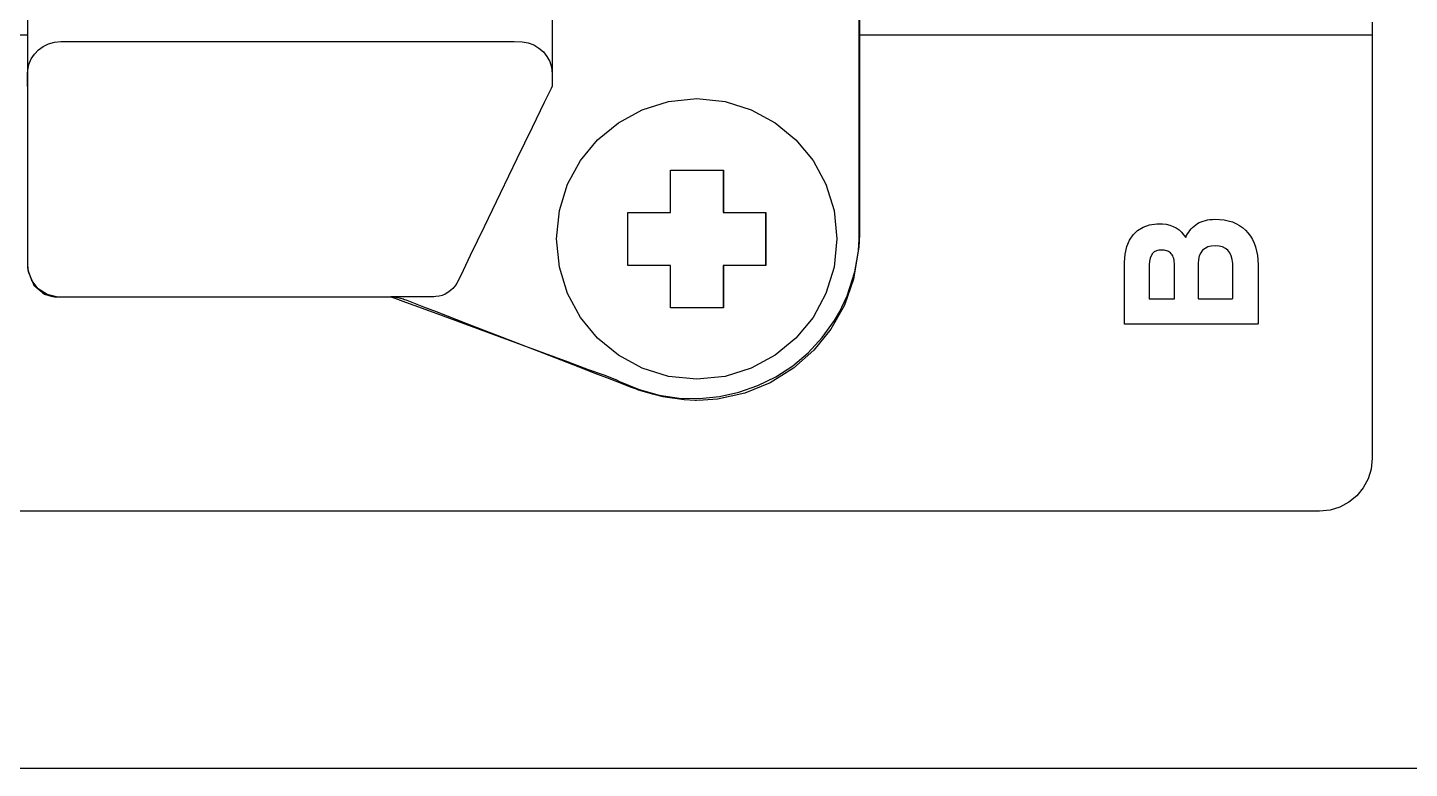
# Model space of a CAD drawing. Extents: x 1 to 47.7, y 0.2 to 35.
# Drawn here: x 34.958 to 36.263, y 2.26 to 2.96 of the extents above; entities that cross this region are included whole.
import ezdxf

# ---------------------------------------------------------------- set-up
doc = ezdxf.new("R2010")
doc.units = 0
doc.header["$MEASUREMENT"] = 0
for name, color, linetype in [('5_1___24__TARGET_LEDS___12', 7, 'CONTINUOUS'), ('6_1__EMPTY_IO_BOARD_POSITI', 7, 'CONTINUOUS'), ('6_2___8__INDEPENDENT_INPUT', 7, 'CONTINUOUS'), ('6_3___8__OPTOISO_INDEPENDE', 7, 'CONTINUOUS'), ('6_4___24__OPTOISO_INDEPEND', 7, 'CONTINUOUS'), ('6_5___8__INDEPENDENT_INPUT', 7, 'CONTINUOUS'), ('6_6___8__INDEPENDENT_INPUT', 7, 'CONTINUOUS'), ('6_7___8__OPTOISO_INDEPENDE', 7, 'CONTINUOUS'), ('6_8___8__OPTOISO_INDEPENDE', 7, 'CONTINUOUS'), ('8_0_____DWG', 7, 'CONTINUOUS')]:
    doc.layers.add(name, color=color, linetype=linetype)

msp = doc.modelspace()

# ---------------------------------------------------------------- linework, layer by layer
at = {"layer": '5_1___24__TARGET_LEDS___12'}
for points in [[(35.4776, 3.0238), (35.4716, 3.0224), (35.4663, 3.0198), (35.4618, 3.016), (35.4582, 3.0113), (35.4556, 3.0058), (35.4539, 2.9997), (35.4534, 2.9931), (35.4534, 2.9888), (35.4534, 2.9779), (35.4534, 2.963), (35.4534, 2.9467), (35.4534, 2.9318), (35.4534, 2.9209), (35.4534, 2.9166)], [(34.9579, 2.9626), (34.9579, 2.9309), (34.9579, 2.9013), (34.9579, 2.874), (34.9579, 2.849), (34.9579, 2.8263), (34.9579, 2.806), (34.9579, 2.7882), (34.9579, 2.7728), (34.9579, 2.7601), (34.9579, 2.7499), (34.9579, 2.7424), (34.9579, 2.7377), (34.9579, 2.7352), (34.958, 2.7333), (34.9585, 2.7296), (34.9639, 2.7165), (34.9739, 2.708), (34.9801, 2.706), (34.9834, 2.7056), (34.9876, 2.7056), (34.9932, 2.7056), (35.0011, 2.7056), (35.0229, 2.7056), (35.0513, 2.7056), (35.0844, 2.7056), (35.1575, 2.7056), (35.1938, 2.7056), (35.2276, 2.7056), (35.2571, 2.7056), (35.2804, 2.7056), (35.2891, 2.7056), (35.2957, 2.7056), (35.2998, 2.7056), (35.3012, 2.7056), (35.3021, 2.7053), (35.3049, 2.7043), (35.3151, 2.7005), (35.3307, 2.6947), (35.3505, 2.6875), (35.3975, 2.6702), (35.4464, 2.6522), (35.4686, 2.644), (35.4876, 2.637), (35.5022, 2.6317), (35.5113, 2.6283), (35.5133, 2.6276), (35.5136, 2.6275), (35.5173, 2.6256), (35.5357, 2.6179), (35.5545, 2.6127), (35.5736, 2.6099), (35.5927, 2.6095), (35.6115, 2.6113), (35.63, 2.6154), (35.6478, 2.6217), (35.6648, 2.63), (35.6808, 2.6404), (35.6954, 2.6527), (35.7087, 2.667), (35.7202, 2.6831), (35.7253, 2.6918), (35.7266, 2.6944), (35.7273, 2.6957), (35.7322, 2.7066), (35.7395, 2.7291), (35.7435, 2.7525), (35.7441, 2.7644), (35.7441, 2.7683), (35.7441, 2.7765), (35.7441, 2.791), (35.7441, 2.8104), (35.7441, 2.8335), (35.7441, 2.8588), (35.7441, 2.9114), (35.7441, 2.936), (35.7441, 2.9577), (35.7441, 2.9753)], [(34.9579, 2.9042), (34.9579, 2.9047), (34.9579, 2.906), (34.9579, 2.9078), (34.9579, 2.9099), (34.9579, 2.9121), (34.9579, 2.914), (34.9579, 2.9156), (34.9579, 2.9165), (34.9581, 2.9195), (34.9592, 2.925), (34.9613, 2.9302), (34.9643, 2.9348), (34.9681, 2.9388), (34.9726, 2.9421), (34.9777, 2.9445), (34.9833, 2.9461), (34.9893, 2.9466), (35.0058, 2.9466), (35.0499, 2.9466), (35.1129, 2.9466), (35.1866, 2.9466), (35.2623, 2.9466), (35.3317, 2.9466), (35.3864, 2.9466), (35.4177, 2.9466), (35.4251, 2.9465), (35.4308, 2.9454), (35.4362, 2.9434), (35.441, 2.9405), (35.4452, 2.9369), (35.4486, 2.9325), (35.4512, 2.9277), (35.4528, 2.9223), (35.4534, 2.9166), (35.4534, 2.9161), (35.4534, 2.9149), (35.4534, 2.9131), (35.4534, 2.911), (35.4534, 2.9088), (35.4534, 2.9068), (35.4534, 2.9053), (35.4534, 2.9044), (35.4525, 2.9024), (35.446, 2.8889), (35.4346, 2.8655), (35.4202, 2.8357), (35.4045, 2.8032), (35.3893, 2.7716), (35.3762, 2.7445), (35.3671, 2.7256), (35.3636, 2.7185), (35.3618, 2.7158), (35.3598, 2.7135), (35.3575, 2.7114), (35.3551, 2.7095), (35.3525, 2.708), (35.3497, 2.7069), (35.3468, 2.7061), (35.3437, 2.7057), (35.3418, 2.7056), (35.3388, 2.7056), (35.3336, 2.7056), (35.327, 2.7056), (35.3199, 2.7056), (35.3129, 2.7056), (35.3069, 2.7056), (35.3027, 2.7056), (35.3012, 2.7056)], [(35.5652, 2.7352), (35.5249, 2.7352), (35.5249, 2.7852), (35.5652, 2.7852), (35.5652, 2.8253), (35.6151, 2.8253), (35.6151, 2.7852), (35.6551, 2.7852), (35.6551, 2.7352), (35.6151, 2.7352), (35.6151, 2.6951), (35.5652, 2.6951), (35.5652, 2.7352)]]:
    msp.add_lwpolyline(points, dxfattribs=at)
msp.add_lwpolyline([(35.5902, 2.8927), (35.6169, 2.89), (35.6417, 2.8822), (35.6642, 2.87), (35.6838, 2.8539), (35.7, 2.8343), (35.7122, 2.8118), (35.72, 2.7869), (35.7226, 2.7602), (35.72, 2.7335), (35.7122, 2.7086), (35.7, 2.6861), (35.6838, 2.6665), (35.6642, 2.6504), (35.6417, 2.6381), (35.6169, 2.6304), (35.5902, 2.6277), (35.5635, 2.6304), (35.5386, 2.6381), (35.5161, 2.6504), (35.4965, 2.6665), (35.4803, 2.6861), (35.4681, 2.7086), (35.4604, 2.7335), (35.4577, 2.7602), (35.4604, 2.7869), (35.4681, 2.8118), (35.4803, 2.8343), (35.4965, 2.8539), (35.5161, 2.87), (35.5386, 2.8822), (35.5635, 2.89)], close=True, dxfattribs=at)
at = {"layer": '6_1__EMPTY_IO_BOARD_POSITI'}
for points in [[(35.7432, 2.9675), (35.7432, 2.9558), (35.7432, 2.9418), (35.7432, 2.909), (35.7432, 2.8727), (35.7432, 2.8364), (35.7432, 2.8036), (35.7432, 2.7896), (35.7432, 2.7778), (35.7432, 2.7687), (35.7432, 2.7627), (35.7432, 2.7602), (35.7432, 2.7587), (35.7431, 2.7553), (35.7427, 2.7485), (35.7383, 2.7221), (35.7296, 2.6975), (35.7169, 2.675), (35.7008, 2.655), (35.6815, 2.638), (35.6596, 2.6244), (35.6355, 2.6146), (35.6096, 2.6089), (35.5961, 2.6078), (35.59, 2.6077), (35.5887, 2.6077), (35.5783, 2.6082), (35.558, 2.6111), (35.5483, 2.6136), (35.5441, 2.6148), (35.5438, 2.6149), (35.5387, 2.6164), (35.535, 2.6175), (35.5331, 2.6182), (35.5276, 2.6203), (35.5191, 2.6236), (35.5078, 2.628), (35.4943, 2.6332), (35.4791, 2.6391), (35.4449, 2.6523), (35.3739, 2.6798), (35.3442, 2.6913), (35.3323, 2.6959), (35.3229, 2.6995), (35.3165, 2.702), (35.3135, 2.7031), (35.3133, 2.7032), (35.3126, 2.7034), (35.3104, 2.7041), (35.3044, 2.7051), (35.3026, 2.7052), (35.3026, 2.7052), (35.3006, 2.7052), (35.2935, 2.7052), (35.2819, 2.7052), (35.2665, 2.7052), (35.2478, 2.7052), (35.2265, 2.7052), (35.2031, 2.7052), (35.1017, 2.7052), (35.0549, 2.7052), (35.0346, 2.7052), (35.0172, 2.7052), (35.0033, 2.7052), (34.9936, 2.7052), (34.9887, 2.7052), (34.9866, 2.7052), (34.9765, 2.7076), (34.968, 2.713), (34.9618, 2.7209), (34.9585, 2.7306), (34.9582, 2.7333), (34.9582, 2.7346), (34.9582, 2.7353), (34.9582, 2.7388), (34.9582, 2.7478), (34.9582, 2.7621), (34.9582, 2.7815), (34.9582, 2.8059), (34.9582, 2.8351), (34.9582, 2.8689), (34.9582, 2.9073), (34.9582, 2.95), (34.9582, 2.9969)], [(35.5654, 2.7352), (35.5251, 2.7352), (35.5251, 2.7852), (35.5654, 2.7852), (35.5654, 2.8253), (35.6153, 2.8253), (35.6153, 2.7852), (35.6553, 2.7852), (35.6553, 2.7352), (35.6153, 2.7352), (35.6153, 2.6951), (35.5654, 2.6951), (35.5654, 2.7352)]]:
    msp.add_lwpolyline(points, dxfattribs=at)
msp.add_lwpolyline([(35.5902, 2.8927), (35.6169, 2.89), (35.6417, 2.8822), (35.6642, 2.87), (35.6838, 2.8539), (35.7, 2.8343), (35.7122, 2.8118), (35.72, 2.7869), (35.7226, 2.7602), (35.72, 2.7335), (35.7122, 2.7086), (35.7, 2.6861), (35.6838, 2.6665), (35.6642, 2.6504), (35.6417, 2.6381), (35.6169, 2.6304), (35.5902, 2.6277), (35.5635, 2.6304), (35.5386, 2.6381), (35.5161, 2.6504), (35.4965, 2.6665), (35.4803, 2.6861), (35.4681, 2.7086), (35.4604, 2.7335), (35.4577, 2.7602), (35.4604, 2.7869), (35.4681, 2.8118), (35.4803, 2.8343), (35.4965, 2.8539), (35.5161, 2.87), (35.5386, 2.8822), (35.5635, 2.89)], close=True, dxfattribs=at)
at = {"layer": '6_2___8__INDEPENDENT_INPUT'}
for points in [[(35.4776, 3.0238), (35.4716, 3.0224), (35.4663, 3.0198), (35.4618, 3.016), (35.4582, 3.0113), (35.4556, 3.0058), (35.4539, 2.9997), (35.4534, 2.9931), (35.4534, 2.9888), (35.4534, 2.9779), (35.4534, 2.963), (35.4534, 2.9467), (35.4534, 2.9318), (35.4534, 2.9209), (35.4534, 2.9166)], [(34.9579, 2.9626), (34.9579, 2.9309), (34.9579, 2.9013), (34.9579, 2.874), (34.9579, 2.849), (34.9579, 2.8263), (34.9579, 2.806), (34.9579, 2.7882), (34.9579, 2.7728), (34.9579, 2.7601), (34.9579, 2.7499), (34.9579, 2.7424), (34.9579, 2.7377), (34.9579, 2.7352), (34.958, 2.7333), (34.9585, 2.7296), (34.9639, 2.7165), (34.9739, 2.708), (34.9801, 2.706), (34.9834, 2.7056), (34.9876, 2.7056), (34.9932, 2.7056), (35.0011, 2.7056), (35.0229, 2.7056), (35.0513, 2.7056), (35.0844, 2.7056), (35.1575, 2.7056), (35.1938, 2.7056), (35.2276, 2.7056), (35.2571, 2.7056), (35.2804, 2.7056), (35.2891, 2.7056), (35.2957, 2.7056), (35.2998, 2.7056), (35.3012, 2.7056), (35.3021, 2.7053), (35.3049, 2.7043), (35.3151, 2.7005), (35.3307, 2.6947), (35.3505, 2.6875), (35.3975, 2.6702), (35.4464, 2.6522), (35.4686, 2.644), (35.4876, 2.637), (35.5022, 2.6317), (35.5113, 2.6283), (35.5133, 2.6276), (35.5136, 2.6275), (35.5173, 2.6256), (35.5357, 2.6179), (35.5545, 2.6127), (35.5736, 2.6099), (35.5927, 2.6095), (35.6115, 2.6113), (35.63, 2.6154), (35.6478, 2.6217), (35.6648, 2.63), (35.6808, 2.6404), (35.6954, 2.6527), (35.7087, 2.667), (35.7202, 2.6831), (35.7253, 2.6918), (35.7266, 2.6944), (35.7273, 2.6957), (35.7322, 2.7066), (35.7395, 2.7291), (35.7435, 2.7525), (35.7441, 2.7644), (35.7441, 2.7683), (35.7441, 2.7765), (35.7441, 2.791), (35.7441, 2.8104), (35.7441, 2.8335), (35.7441, 2.8588), (35.7441, 2.9114), (35.7441, 2.936), (35.7441, 2.9577), (35.7441, 2.9753)], [(34.9579, 2.9042), (34.9579, 2.9047), (34.9579, 2.906), (34.9579, 2.9078), (34.9579, 2.9099), (34.9579, 2.9121), (34.9579, 2.914), (34.9579, 2.9156), (34.9579, 2.9165), (34.9581, 2.9195), (34.9592, 2.925), (34.9613, 2.9302), (34.9643, 2.9348), (34.9681, 2.9388), (34.9726, 2.9421), (34.9777, 2.9445), (34.9833, 2.9461), (34.9893, 2.9466), (35.0058, 2.9466), (35.0499, 2.9466), (35.1129, 2.9466), (35.1866, 2.9466), (35.2623, 2.9466), (35.3317, 2.9466), (35.3864, 2.9466), (35.4177, 2.9466), (35.4251, 2.9465), (35.4308, 2.9454), (35.4362, 2.9434), (35.441, 2.9405), (35.4452, 2.9369), (35.4486, 2.9325), (35.4512, 2.9277), (35.4528, 2.9223), (35.4534, 2.9166), (35.4534, 2.9161), (35.4534, 2.9149), (35.4534, 2.9131), (35.4534, 2.911), (35.4534, 2.9088), (35.4534, 2.9068), (35.4534, 2.9053), (35.4534, 2.9044), (35.4525, 2.9024), (35.446, 2.8889), (35.4346, 2.8655), (35.4202, 2.8357), (35.4045, 2.8032), (35.3893, 2.7716), (35.3762, 2.7445), (35.3671, 2.7256), (35.3636, 2.7185), (35.3618, 2.7158), (35.3598, 2.7135), (35.3575, 2.7114), (35.3551, 2.7095), (35.3525, 2.708), (35.3497, 2.7069), (35.3468, 2.7061), (35.3437, 2.7057), (35.3418, 2.7056), (35.3388, 2.7056), (35.3336, 2.7056), (35.327, 2.7056), (35.3199, 2.7056), (35.3129, 2.7056), (35.3069, 2.7056), (35.3027, 2.7056), (35.3012, 2.7056)], [(35.5652, 2.7352), (35.5249, 2.7352), (35.5249, 2.7852), (35.5652, 2.7852), (35.5652, 2.8253), (35.6151, 2.8253), (35.6151, 2.7852), (35.6551, 2.7852), (35.6551, 2.7352), (35.6151, 2.7352), (35.6151, 2.6951), (35.5652, 2.6951), (35.5652, 2.7352)]]:
    msp.add_lwpolyline(points, dxfattribs=at)
msp.add_lwpolyline([(35.5902, 2.8927), (35.6169, 2.89), (35.6417, 2.8822), (35.6642, 2.87), (35.6838, 2.8539), (35.7, 2.8343), (35.7122, 2.8118), (35.72, 2.7869), (35.7226, 2.7602), (35.72, 2.7335), (35.7122, 2.7086), (35.7, 2.6861), (35.6838, 2.6665), (35.6642, 2.6504), (35.6417, 2.6381), (35.6169, 2.6304), (35.5902, 2.6277), (35.5635, 2.6304), (35.5386, 2.6381), (35.5161, 2.6504), (35.4965, 2.6665), (35.4803, 2.6861), (35.4681, 2.7086), (35.4604, 2.7335), (35.4577, 2.7602), (35.4604, 2.7869), (35.4681, 2.8118), (35.4803, 2.8343), (35.4965, 2.8539), (35.5161, 2.87), (35.5386, 2.8822), (35.5635, 2.89)], close=True, dxfattribs=at)
at = {"layer": '6_3___8__OPTOISO_INDEPENDE'}
for points in [[(35.4776, 3.0238), (35.4716, 3.0224), (35.4663, 3.0198), (35.4618, 3.016), (35.4582, 3.0113), (35.4556, 3.0058), (35.4539, 2.9997), (35.4534, 2.9931), (35.4534, 2.9888), (35.4534, 2.9779), (35.4534, 2.963), (35.4534, 2.9467), (35.4534, 2.9318), (35.4534, 2.9209), (35.4534, 2.9166)], [(34.9579, 2.9626), (34.9579, 2.9309), (34.9579, 2.9013), (34.9579, 2.874), (34.9579, 2.849), (34.9579, 2.8263), (34.9579, 2.806), (34.9579, 2.7882), (34.9579, 2.7728), (34.9579, 2.7601), (34.9579, 2.7499), (34.9579, 2.7424), (34.9579, 2.7377), (34.9579, 2.7352), (34.958, 2.7333), (34.9585, 2.7296), (34.9639, 2.7165), (34.9739, 2.708), (34.9801, 2.706), (34.9834, 2.7056), (34.9876, 2.7056), (34.9932, 2.7056), (35.0011, 2.7056), (35.0229, 2.7056), (35.0513, 2.7056), (35.0844, 2.7056), (35.1575, 2.7056), (35.1938, 2.7056), (35.2276, 2.7056), (35.2571, 2.7056), (35.2804, 2.7056), (35.2891, 2.7056), (35.2957, 2.7056), (35.2998, 2.7056), (35.3012, 2.7056), (35.3021, 2.7053), (35.3049, 2.7043), (35.3151, 2.7005), (35.3307, 2.6947), (35.3505, 2.6875), (35.3975, 2.6702), (35.4464, 2.6522), (35.4686, 2.644), (35.4876, 2.637), (35.5022, 2.6317), (35.5113, 2.6283), (35.5133, 2.6276), (35.5136, 2.6275), (35.5173, 2.6256), (35.5357, 2.6179), (35.5545, 2.6127), (35.5736, 2.6099), (35.5927, 2.6095), (35.6115, 2.6113), (35.63, 2.6154), (35.6478, 2.6217), (35.6648, 2.63), (35.6808, 2.6404), (35.6954, 2.6527), (35.7087, 2.667), (35.7202, 2.6831), (35.7253, 2.6918), (35.7266, 2.6944), (35.7273, 2.6957), (35.7322, 2.7066), (35.7395, 2.7291), (35.7435, 2.7525), (35.7441, 2.7644), (35.7441, 2.7683), (35.7441, 2.7765), (35.7441, 2.791), (35.7441, 2.8104), (35.7441, 2.8335), (35.7441, 2.8588), (35.7441, 2.9114), (35.7441, 2.936), (35.7441, 2.9577), (35.7441, 2.9753)], [(34.9579, 2.9042), (34.9579, 2.9047), (34.9579, 2.906), (34.9579, 2.9078), (34.9579, 2.9099), (34.9579, 2.9121), (34.9579, 2.914), (34.9579, 2.9156), (34.9579, 2.9165), (34.9581, 2.9195), (34.9592, 2.925), (34.9613, 2.9302), (34.9643, 2.9348), (34.9681, 2.9388), (34.9726, 2.9421), (34.9777, 2.9445), (34.9833, 2.9461), (34.9893, 2.9466), (35.0058, 2.9466), (35.0499, 2.9466), (35.1129, 2.9466), (35.1866, 2.9466), (35.2623, 2.9466), (35.3317, 2.9466), (35.3864, 2.9466), (35.4177, 2.9466), (35.4251, 2.9465), (35.4308, 2.9454), (35.4362, 2.9434), (35.441, 2.9405), (35.4452, 2.9369), (35.4486, 2.9325), (35.4512, 2.9277), (35.4528, 2.9223), (35.4534, 2.9166), (35.4534, 2.9161), (35.4534, 2.9149), (35.4534, 2.9131), (35.4534, 2.911), (35.4534, 2.9088), (35.4534, 2.9068), (35.4534, 2.9053), (35.4534, 2.9044), (35.4525, 2.9024), (35.446, 2.8889), (35.4346, 2.8655), (35.4202, 2.8357), (35.4045, 2.8032), (35.3893, 2.7716), (35.3762, 2.7445), (35.3671, 2.7256), (35.3636, 2.7185), (35.3618, 2.7158), (35.3598, 2.7135), (35.3575, 2.7114), (35.3551, 2.7095), (35.3525, 2.708), (35.3497, 2.7069), (35.3468, 2.7061), (35.3437, 2.7057), (35.3418, 2.7056), (35.3388, 2.7056), (35.3336, 2.7056), (35.327, 2.7056), (35.3199, 2.7056), (35.3129, 2.7056), (35.3069, 2.7056), (35.3027, 2.7056), (35.3012, 2.7056)], [(35.5652, 2.7352), (35.5249, 2.7352), (35.5249, 2.7852), (35.5652, 2.7852), (35.5652, 2.8253), (35.6151, 2.8253), (35.6151, 2.7852), (35.6551, 2.7852), (35.6551, 2.7352), (35.6151, 2.7352), (35.6151, 2.6951), (35.5652, 2.6951), (35.5652, 2.7352)]]:
    msp.add_lwpolyline(points, dxfattribs=at)
msp.add_lwpolyline([(35.5902, 2.8927), (35.6169, 2.89), (35.6417, 2.8822), (35.6642, 2.87), (35.6838, 2.8539), (35.7, 2.8343), (35.7122, 2.8118), (35.72, 2.7869), (35.7226, 2.7602), (35.72, 2.7335), (35.7122, 2.7086), (35.7, 2.6861), (35.6838, 2.6665), (35.6642, 2.6504), (35.6417, 2.6381), (35.6169, 2.6304), (35.5902, 2.6277), (35.5635, 2.6304), (35.5386, 2.6381), (35.5161, 2.6504), (35.4965, 2.6665), (35.4803, 2.6861), (35.4681, 2.7086), (35.4604, 2.7335), (35.4577, 2.7602), (35.4604, 2.7869), (35.4681, 2.8118), (35.4803, 2.8343), (35.4965, 2.8539), (35.5161, 2.87), (35.5386, 2.8822), (35.5635, 2.89)], close=True, dxfattribs=at)
at = {"layer": '6_4___24__OPTOISO_INDEPEND'}
for points in [[(35.4776, 3.0238), (35.4716, 3.0224), (35.4663, 3.0198), (35.4618, 3.016), (35.4582, 3.0113), (35.4556, 3.0058), (35.4539, 2.9997), (35.4534, 2.9931), (35.4534, 2.9888), (35.4534, 2.9779), (35.4534, 2.963), (35.4534, 2.9467), (35.4534, 2.9318), (35.4534, 2.9209), (35.4534, 2.9166)], [(34.9579, 2.9626), (34.9579, 2.9309), (34.9579, 2.9013), (34.9579, 2.874), (34.9579, 2.849), (34.9579, 2.8263), (34.9579, 2.806), (34.9579, 2.7882), (34.9579, 2.7728), (34.9579, 2.7601), (34.9579, 2.7499), (34.9579, 2.7424), (34.9579, 2.7377), (34.9579, 2.7352), (34.958, 2.7333), (34.9585, 2.7296), (34.9639, 2.7165), (34.9739, 2.708), (34.9801, 2.706), (34.9834, 2.7056), (34.9876, 2.7056), (34.9932, 2.7056), (35.0011, 2.7056), (35.0229, 2.7056), (35.0513, 2.7056), (35.0844, 2.7056), (35.1575, 2.7056), (35.1938, 2.7056), (35.2276, 2.7056), (35.2571, 2.7056), (35.2804, 2.7056), (35.2891, 2.7056), (35.2957, 2.7056), (35.2998, 2.7056), (35.3012, 2.7056), (35.3021, 2.7053), (35.3049, 2.7043), (35.3151, 2.7005), (35.3307, 2.6947), (35.3505, 2.6875), (35.3975, 2.6702), (35.4464, 2.6522), (35.4686, 2.644), (35.4876, 2.637), (35.5022, 2.6317), (35.5113, 2.6283), (35.5133, 2.6276), (35.5136, 2.6275), (35.5173, 2.6256), (35.5357, 2.6179), (35.5545, 2.6127), (35.5736, 2.6099), (35.5927, 2.6095), (35.6115, 2.6113), (35.63, 2.6154), (35.6478, 2.6217), (35.6648, 2.63), (35.6808, 2.6404), (35.6954, 2.6527), (35.7087, 2.667), (35.7202, 2.6831), (35.7253, 2.6918), (35.7266, 2.6944), (35.7273, 2.6957), (35.7322, 2.7066), (35.7395, 2.7291), (35.7435, 2.7525), (35.7441, 2.7644), (35.7441, 2.7683), (35.7441, 2.7765), (35.7441, 2.791), (35.7441, 2.8104), (35.7441, 2.8335), (35.7441, 2.8588), (35.7441, 2.9114), (35.7441, 2.936), (35.7441, 2.9577), (35.7441, 2.9753)], [(34.9579, 2.9042), (34.9579, 2.9047), (34.9579, 2.906), (34.9579, 2.9078), (34.9579, 2.9099), (34.9579, 2.9121), (34.9579, 2.914), (34.9579, 2.9156), (34.9579, 2.9165), (34.9581, 2.9195), (34.9592, 2.925), (34.9613, 2.9302), (34.9643, 2.9348), (34.9681, 2.9388), (34.9726, 2.9421), (34.9777, 2.9445), (34.9833, 2.9461), (34.9893, 2.9466), (35.0058, 2.9466), (35.0499, 2.9466), (35.1129, 2.9466), (35.1866, 2.9466), (35.2623, 2.9466), (35.3317, 2.9466), (35.3864, 2.9466), (35.4177, 2.9466), (35.4251, 2.9465), (35.4308, 2.9454), (35.4362, 2.9434), (35.441, 2.9405), (35.4452, 2.9369), (35.4486, 2.9325), (35.4512, 2.9277), (35.4528, 2.9223), (35.4534, 2.9166), (35.4534, 2.9161), (35.4534, 2.9149), (35.4534, 2.9131), (35.4534, 2.911), (35.4534, 2.9088), (35.4534, 2.9068), (35.4534, 2.9053), (35.4534, 2.9044), (35.4525, 2.9024), (35.446, 2.8889), (35.4346, 2.8655), (35.4202, 2.8357), (35.4045, 2.8032), (35.3893, 2.7716), (35.3762, 2.7445), (35.3671, 2.7256), (35.3636, 2.7185), (35.3618, 2.7158), (35.3598, 2.7135), (35.3575, 2.7114), (35.3551, 2.7095), (35.3525, 2.708), (35.3497, 2.7069), (35.3468, 2.7061), (35.3437, 2.7057), (35.3418, 2.7056), (35.3388, 2.7056), (35.3336, 2.7056), (35.327, 2.7056), (35.3199, 2.7056), (35.3129, 2.7056), (35.3069, 2.7056), (35.3027, 2.7056), (35.3012, 2.7056)], [(35.5652, 2.7352), (35.5249, 2.7352), (35.5249, 2.7852), (35.5652, 2.7852), (35.5652, 2.8253), (35.6151, 2.8253), (35.6151, 2.7852), (35.6551, 2.7852), (35.6551, 2.7352), (35.6151, 2.7352), (35.6151, 2.6951), (35.5652, 2.6951), (35.5652, 2.7352)]]:
    msp.add_lwpolyline(points, dxfattribs=at)
msp.add_lwpolyline([(35.5902, 2.8927), (35.6169, 2.89), (35.6417, 2.8822), (35.6642, 2.87), (35.6838, 2.8539), (35.7, 2.8343), (35.7122, 2.8118), (35.72, 2.7869), (35.7226, 2.7602), (35.72, 2.7335), (35.7122, 2.7086), (35.7, 2.6861), (35.6838, 2.6665), (35.6642, 2.6504), (35.6417, 2.6381), (35.6169, 2.6304), (35.5902, 2.6277), (35.5635, 2.6304), (35.5386, 2.6381), (35.5161, 2.6504), (35.4965, 2.6665), (35.4803, 2.6861), (35.4681, 2.7086), (35.4604, 2.7335), (35.4577, 2.7602), (35.4604, 2.7869), (35.4681, 2.8118), (35.4803, 2.8343), (35.4965, 2.8539), (35.5161, 2.87), (35.5386, 2.8822), (35.5635, 2.89)], close=True, dxfattribs=at)
at = {"layer": '6_5___8__INDEPENDENT_INPUT'}
for points in [[(35.4776, 3.0238), (35.4716, 3.0224), (35.4663, 3.0198), (35.4618, 3.016), (35.4582, 3.0113), (35.4556, 3.0058), (35.4539, 2.9997), (35.4534, 2.9931), (35.4534, 2.9888), (35.4534, 2.9779), (35.4534, 2.963), (35.4534, 2.9467), (35.4534, 2.9318), (35.4534, 2.9209), (35.4534, 2.9166)], [(34.9579, 2.9626), (34.9579, 2.9309), (34.9579, 2.9013), (34.9579, 2.874), (34.9579, 2.849), (34.9579, 2.8263), (34.9579, 2.806), (34.9579, 2.7882), (34.9579, 2.7728), (34.9579, 2.7601), (34.9579, 2.7499), (34.9579, 2.7424), (34.9579, 2.7377), (34.9579, 2.7352), (34.958, 2.7333), (34.9585, 2.7296), (34.9639, 2.7165), (34.9739, 2.708), (34.9801, 2.706), (34.9834, 2.7056), (34.9876, 2.7056), (34.9932, 2.7056), (35.0011, 2.7056), (35.0229, 2.7056), (35.0513, 2.7056), (35.0844, 2.7056), (35.1575, 2.7056), (35.1938, 2.7056), (35.2276, 2.7056), (35.2571, 2.7056), (35.2804, 2.7056), (35.2891, 2.7056), (35.2957, 2.7056), (35.2998, 2.7056), (35.3012, 2.7056), (35.3021, 2.7053), (35.3049, 2.7043), (35.3151, 2.7005), (35.3307, 2.6947), (35.3505, 2.6875), (35.3975, 2.6702), (35.4464, 2.6522), (35.4686, 2.644), (35.4876, 2.637), (35.5022, 2.6317), (35.5113, 2.6283), (35.5133, 2.6276), (35.5136, 2.6275), (35.5173, 2.6256), (35.5357, 2.6179), (35.5545, 2.6127), (35.5736, 2.6099), (35.5927, 2.6095), (35.6115, 2.6113), (35.63, 2.6154), (35.6478, 2.6217), (35.6648, 2.63), (35.6808, 2.6404), (35.6954, 2.6527), (35.7087, 2.667), (35.7202, 2.6831), (35.7253, 2.6918), (35.7266, 2.6944), (35.7273, 2.6957), (35.7322, 2.7066), (35.7395, 2.7291), (35.7435, 2.7525), (35.7441, 2.7644), (35.7441, 2.7683), (35.7441, 2.7765), (35.7441, 2.791), (35.7441, 2.8104), (35.7441, 2.8335), (35.7441, 2.8588), (35.7441, 2.9114), (35.7441, 2.936), (35.7441, 2.9577), (35.7441, 2.9753)], [(34.9579, 2.9042), (34.9579, 2.9047), (34.9579, 2.906), (34.9579, 2.9078), (34.9579, 2.9099), (34.9579, 2.9121), (34.9579, 2.914), (34.9579, 2.9156), (34.9579, 2.9165), (34.9581, 2.9195), (34.9592, 2.925), (34.9613, 2.9302), (34.9643, 2.9348), (34.9681, 2.9388), (34.9726, 2.9421), (34.9777, 2.9445), (34.9833, 2.9461), (34.9893, 2.9466), (35.0058, 2.9466), (35.0499, 2.9466), (35.1129, 2.9466), (35.1866, 2.9466), (35.2623, 2.9466), (35.3317, 2.9466), (35.3864, 2.9466), (35.4177, 2.9466), (35.4251, 2.9465), (35.4308, 2.9454), (35.4362, 2.9434), (35.441, 2.9405), (35.4452, 2.9369), (35.4486, 2.9325), (35.4512, 2.9277), (35.4528, 2.9223), (35.4534, 2.9166), (35.4534, 2.9161), (35.4534, 2.9149), (35.4534, 2.9131), (35.4534, 2.911), (35.4534, 2.9088), (35.4534, 2.9068), (35.4534, 2.9053), (35.4534, 2.9044), (35.4525, 2.9024), (35.446, 2.8889), (35.4346, 2.8655), (35.4202, 2.8357), (35.4045, 2.8032), (35.3893, 2.7716), (35.3762, 2.7445), (35.3671, 2.7256), (35.3636, 2.7185), (35.3618, 2.7158), (35.3598, 2.7135), (35.3575, 2.7114), (35.3551, 2.7095), (35.3525, 2.708), (35.3497, 2.7069), (35.3468, 2.7061), (35.3437, 2.7057), (35.3418, 2.7056), (35.3388, 2.7056), (35.3336, 2.7056), (35.327, 2.7056), (35.3199, 2.7056), (35.3129, 2.7056), (35.3069, 2.7056), (35.3027, 2.7056), (35.3012, 2.7056)], [(35.5652, 2.7352), (35.5249, 2.7352), (35.5249, 2.7852), (35.5652, 2.7852), (35.5652, 2.8253), (35.6151, 2.8253), (35.6151, 2.7852), (35.6551, 2.7852), (35.6551, 2.7352), (35.6151, 2.7352), (35.6151, 2.6951), (35.5652, 2.6951), (35.5652, 2.7352)]]:
    msp.add_lwpolyline(points, dxfattribs=at)
msp.add_lwpolyline([(35.5902, 2.8927), (35.6169, 2.89), (35.6417, 2.8822), (35.6642, 2.87), (35.6838, 2.8539), (35.7, 2.8343), (35.7122, 2.8118), (35.72, 2.7869), (35.7226, 2.7602), (35.72, 2.7335), (35.7122, 2.7086), (35.7, 2.6861), (35.6838, 2.6665), (35.6642, 2.6504), (35.6417, 2.6381), (35.6169, 2.6304), (35.5902, 2.6277), (35.5635, 2.6304), (35.5386, 2.6381), (35.5161, 2.6504), (35.4965, 2.6665), (35.4803, 2.6861), (35.4681, 2.7086), (35.4604, 2.7335), (35.4577, 2.7602), (35.4604, 2.7869), (35.4681, 2.8118), (35.4803, 2.8343), (35.4965, 2.8539), (35.5161, 2.87), (35.5386, 2.8822), (35.5635, 2.89)], close=True, dxfattribs=at)
at = {"layer": '6_6___8__INDEPENDENT_INPUT'}
for points in [[(35.4776, 3.0238), (35.4716, 3.0224), (35.4663, 3.0198), (35.4618, 3.016), (35.4582, 3.0113), (35.4556, 3.0058), (35.4539, 2.9997), (35.4534, 2.9931), (35.4534, 2.9888), (35.4534, 2.9779), (35.4534, 2.963), (35.4534, 2.9467), (35.4534, 2.9318), (35.4534, 2.9209), (35.4534, 2.9166)], [(34.9579, 2.9626), (34.9579, 2.9309), (34.9579, 2.9013), (34.9579, 2.874), (34.9579, 2.849), (34.9579, 2.8263), (34.9579, 2.806), (34.9579, 2.7882), (34.9579, 2.7728), (34.9579, 2.7601), (34.9579, 2.7499), (34.9579, 2.7424), (34.9579, 2.7377), (34.9579, 2.7352), (34.958, 2.7333), (34.9585, 2.7296), (34.9639, 2.7165), (34.9739, 2.708), (34.9801, 2.706), (34.9834, 2.7056), (34.9876, 2.7056), (34.9932, 2.7056), (35.0011, 2.7056), (35.0229, 2.7056), (35.0513, 2.7056), (35.0844, 2.7056), (35.1575, 2.7056), (35.1938, 2.7056), (35.2276, 2.7056), (35.2571, 2.7056), (35.2804, 2.7056), (35.2891, 2.7056), (35.2957, 2.7056), (35.2998, 2.7056), (35.3012, 2.7056), (35.3021, 2.7053), (35.3049, 2.7043), (35.3151, 2.7005), (35.3307, 2.6947), (35.3505, 2.6875), (35.3975, 2.6702), (35.4464, 2.6522), (35.4686, 2.644), (35.4876, 2.637), (35.5022, 2.6317), (35.5113, 2.6283), (35.5133, 2.6276), (35.5136, 2.6275), (35.5173, 2.6256), (35.5357, 2.6179), (35.5545, 2.6127), (35.5736, 2.6099), (35.5927, 2.6095), (35.6115, 2.6113), (35.63, 2.6154), (35.6478, 2.6217), (35.6648, 2.63), (35.6808, 2.6404), (35.6954, 2.6527), (35.7087, 2.667), (35.7202, 2.6831), (35.7253, 2.6918), (35.7266, 2.6944), (35.7273, 2.6957), (35.7322, 2.7066), (35.7395, 2.7291), (35.7435, 2.7525), (35.7441, 2.7644), (35.7441, 2.7683), (35.7441, 2.7765), (35.7441, 2.791), (35.7441, 2.8104), (35.7441, 2.8335), (35.7441, 2.8588), (35.7441, 2.9114), (35.7441, 2.936), (35.7441, 2.9577), (35.7441, 2.9753)], [(34.9579, 2.9042), (34.9579, 2.9047), (34.9579, 2.906), (34.9579, 2.9078), (34.9579, 2.9099), (34.9579, 2.9121), (34.9579, 2.914), (34.9579, 2.9156), (34.9579, 2.9165), (34.9581, 2.9195), (34.9592, 2.925), (34.9613, 2.9302), (34.9643, 2.9348), (34.9681, 2.9388), (34.9726, 2.9421), (34.9777, 2.9445), (34.9833, 2.9461), (34.9893, 2.9466), (35.0058, 2.9466), (35.0499, 2.9466), (35.1129, 2.9466), (35.1866, 2.9466), (35.2623, 2.9466), (35.3317, 2.9466), (35.3864, 2.9466), (35.4177, 2.9466), (35.4251, 2.9465), (35.4308, 2.9454), (35.4362, 2.9434), (35.441, 2.9405), (35.4452, 2.9369), (35.4486, 2.9325), (35.4512, 2.9277), (35.4528, 2.9223), (35.4534, 2.9166), (35.4534, 2.9161), (35.4534, 2.9149), (35.4534, 2.9131), (35.4534, 2.911), (35.4534, 2.9088), (35.4534, 2.9068), (35.4534, 2.9053), (35.4534, 2.9044), (35.4525, 2.9024), (35.446, 2.8889), (35.4346, 2.8655), (35.4202, 2.8357), (35.4045, 2.8032), (35.3893, 2.7716), (35.3762, 2.7445), (35.3671, 2.7256), (35.3636, 2.7185), (35.3618, 2.7158), (35.3598, 2.7135), (35.3575, 2.7114), (35.3551, 2.7095), (35.3525, 2.708), (35.3497, 2.7069), (35.3468, 2.7061), (35.3437, 2.7057), (35.3418, 2.7056), (35.3388, 2.7056), (35.3336, 2.7056), (35.327, 2.7056), (35.3199, 2.7056), (35.3129, 2.7056), (35.3069, 2.7056), (35.3027, 2.7056), (35.3012, 2.7056)], [(35.5652, 2.7352), (35.5249, 2.7352), (35.5249, 2.7852), (35.5652, 2.7852), (35.5652, 2.8253), (35.6151, 2.8253), (35.6151, 2.7852), (35.6551, 2.7852), (35.6551, 2.7352), (35.6151, 2.7352), (35.6151, 2.6951), (35.5652, 2.6951), (35.5652, 2.7352)]]:
    msp.add_lwpolyline(points, dxfattribs=at)
msp.add_lwpolyline([(35.5902, 2.8927), (35.6169, 2.89), (35.6417, 2.8822), (35.6642, 2.87), (35.6838, 2.8539), (35.7, 2.8343), (35.7122, 2.8118), (35.72, 2.7869), (35.7226, 2.7602), (35.72, 2.7335), (35.7122, 2.7086), (35.7, 2.6861), (35.6838, 2.6665), (35.6642, 2.6504), (35.6417, 2.6381), (35.6169, 2.6304), (35.5902, 2.6277), (35.5635, 2.6304), (35.5386, 2.6381), (35.5161, 2.6504), (35.4965, 2.6665), (35.4803, 2.6861), (35.4681, 2.7086), (35.4604, 2.7335), (35.4577, 2.7602), (35.4604, 2.7869), (35.4681, 2.8118), (35.4803, 2.8343), (35.4965, 2.8539), (35.5161, 2.87), (35.5386, 2.8822), (35.5635, 2.89)], close=True, dxfattribs=at)
at = {"layer": '6_7___8__OPTOISO_INDEPENDE'}
for points in [[(35.4776, 3.0238), (35.4716, 3.0224), (35.4663, 3.0198), (35.4618, 3.016), (35.4582, 3.0113), (35.4556, 3.0058), (35.4539, 2.9997), (35.4534, 2.9931), (35.4534, 2.9888), (35.4534, 2.9779), (35.4534, 2.963), (35.4534, 2.9467), (35.4534, 2.9318), (35.4534, 2.9209), (35.4534, 2.9166)], [(34.9579, 2.9626), (34.9579, 2.9309), (34.9579, 2.9013), (34.9579, 2.874), (34.9579, 2.849), (34.9579, 2.8263), (34.9579, 2.806), (34.9579, 2.7882), (34.9579, 2.7728), (34.9579, 2.7601), (34.9579, 2.7499), (34.9579, 2.7424), (34.9579, 2.7377), (34.9579, 2.7352), (34.958, 2.7333), (34.9585, 2.7296), (34.9639, 2.7165), (34.9739, 2.708), (34.9801, 2.706), (34.9834, 2.7056), (34.9876, 2.7056), (34.9932, 2.7056), (35.0011, 2.7056), (35.0229, 2.7056), (35.0513, 2.7056), (35.0844, 2.7056), (35.1575, 2.7056), (35.1938, 2.7056), (35.2276, 2.7056), (35.2571, 2.7056), (35.2804, 2.7056), (35.2891, 2.7056), (35.2957, 2.7056), (35.2998, 2.7056), (35.3012, 2.7056), (35.3021, 2.7053), (35.3049, 2.7043), (35.3151, 2.7005), (35.3307, 2.6947), (35.3505, 2.6875), (35.3975, 2.6702), (35.4464, 2.6522), (35.4686, 2.644), (35.4876, 2.637), (35.5022, 2.6317), (35.5113, 2.6283), (35.5133, 2.6276), (35.5136, 2.6275), (35.5173, 2.6256), (35.5357, 2.6179), (35.5545, 2.6127), (35.5736, 2.6099), (35.5927, 2.6095), (35.6115, 2.6113), (35.63, 2.6154), (35.6478, 2.6217), (35.6648, 2.63), (35.6808, 2.6404), (35.6954, 2.6527), (35.7087, 2.667), (35.7202, 2.6831), (35.7253, 2.6918), (35.7266, 2.6944), (35.7273, 2.6957), (35.7322, 2.7066), (35.7395, 2.7291), (35.7435, 2.7525), (35.7441, 2.7644), (35.7441, 2.7683), (35.7441, 2.7765), (35.7441, 2.791), (35.7441, 2.8104), (35.7441, 2.8335), (35.7441, 2.8588), (35.7441, 2.9114), (35.7441, 2.936), (35.7441, 2.9577), (35.7441, 2.9753)], [(34.9579, 2.9042), (34.9579, 2.9047), (34.9579, 2.906), (34.9579, 2.9078), (34.9579, 2.9099), (34.9579, 2.9121), (34.9579, 2.914), (34.9579, 2.9156), (34.9579, 2.9165), (34.9581, 2.9195), (34.9592, 2.925), (34.9613, 2.9302), (34.9643, 2.9348), (34.9681, 2.9388), (34.9726, 2.9421), (34.9777, 2.9445), (34.9833, 2.9461), (34.9893, 2.9466), (35.0058, 2.9466), (35.0499, 2.9466), (35.1129, 2.9466), (35.1866, 2.9466), (35.2623, 2.9466), (35.3317, 2.9466), (35.3864, 2.9466), (35.4177, 2.9466), (35.4251, 2.9465), (35.4308, 2.9454), (35.4362, 2.9434), (35.441, 2.9405), (35.4452, 2.9369), (35.4486, 2.9325), (35.4512, 2.9277), (35.4528, 2.9223), (35.4534, 2.9166), (35.4534, 2.9161), (35.4534, 2.9149), (35.4534, 2.9131), (35.4534, 2.911), (35.4534, 2.9088), (35.4534, 2.9068), (35.4534, 2.9053), (35.4534, 2.9044), (35.4525, 2.9024), (35.446, 2.8889), (35.4346, 2.8655), (35.4202, 2.8357), (35.4045, 2.8032), (35.3893, 2.7716), (35.3762, 2.7445), (35.3671, 2.7256), (35.3636, 2.7185), (35.3618, 2.7158), (35.3598, 2.7135), (35.3575, 2.7114), (35.3551, 2.7095), (35.3525, 2.708), (35.3497, 2.7069), (35.3468, 2.7061), (35.3437, 2.7057), (35.3418, 2.7056), (35.3388, 2.7056), (35.3336, 2.7056), (35.327, 2.7056), (35.3199, 2.7056), (35.3129, 2.7056), (35.3069, 2.7056), (35.3027, 2.7056), (35.3012, 2.7056)], [(35.5652, 2.7352), (35.5249, 2.7352), (35.5249, 2.7852), (35.5652, 2.7852), (35.5652, 2.8253), (35.6151, 2.8253), (35.6151, 2.7852), (35.6551, 2.7852), (35.6551, 2.7352), (35.6151, 2.7352), (35.6151, 2.6951), (35.5652, 2.6951), (35.5652, 2.7352)]]:
    msp.add_lwpolyline(points, dxfattribs=at)
msp.add_lwpolyline([(35.5902, 2.8927), (35.6169, 2.89), (35.6417, 2.8822), (35.6642, 2.87), (35.6838, 2.8539), (35.7, 2.8343), (35.7122, 2.8118), (35.72, 2.7869), (35.7226, 2.7602), (35.72, 2.7335), (35.7122, 2.7086), (35.7, 2.6861), (35.6838, 2.6665), (35.6642, 2.6504), (35.6417, 2.6381), (35.6169, 2.6304), (35.5902, 2.6277), (35.5635, 2.6304), (35.5386, 2.6381), (35.5161, 2.6504), (35.4965, 2.6665), (35.4803, 2.6861), (35.4681, 2.7086), (35.4604, 2.7335), (35.4577, 2.7602), (35.4604, 2.7869), (35.4681, 2.8118), (35.4803, 2.8343), (35.4965, 2.8539), (35.5161, 2.87), (35.5386, 2.8822), (35.5635, 2.89)], close=True, dxfattribs=at)
at = {"layer": '6_8___8__OPTOISO_INDEPENDE'}
for points in [[(35.4776, 3.0238), (35.4716, 3.0224), (35.4663, 3.0198), (35.4618, 3.016), (35.4582, 3.0113), (35.4556, 3.0058), (35.4539, 2.9997), (35.4534, 2.9931), (35.4534, 2.9888), (35.4534, 2.9779), (35.4534, 2.963), (35.4534, 2.9467), (35.4534, 2.9318), (35.4534, 2.9209), (35.4534, 2.9166)], [(34.9579, 2.9626), (34.9579, 2.9309), (34.9579, 2.9013), (34.9579, 2.874), (34.9579, 2.849), (34.9579, 2.8263), (34.9579, 2.806), (34.9579, 2.7882), (34.9579, 2.7728), (34.9579, 2.7601), (34.9579, 2.7499), (34.9579, 2.7424), (34.9579, 2.7377), (34.9579, 2.7352), (34.958, 2.7333), (34.9585, 2.7296), (34.9639, 2.7165), (34.9739, 2.708), (34.9801, 2.706), (34.9834, 2.7056), (34.9876, 2.7056), (34.9932, 2.7056), (35.0011, 2.7056), (35.0229, 2.7056), (35.0513, 2.7056), (35.0844, 2.7056), (35.1575, 2.7056), (35.1938, 2.7056), (35.2276, 2.7056), (35.2571, 2.7056), (35.2804, 2.7056), (35.2891, 2.7056), (35.2957, 2.7056), (35.2998, 2.7056), (35.3012, 2.7056), (35.3021, 2.7053), (35.3049, 2.7043), (35.3151, 2.7005), (35.3307, 2.6947), (35.3505, 2.6875), (35.3975, 2.6702), (35.4464, 2.6522), (35.4686, 2.644), (35.4876, 2.637), (35.5022, 2.6317), (35.5113, 2.6283), (35.5133, 2.6276), (35.5136, 2.6275), (35.5173, 2.6256), (35.5357, 2.6179), (35.5545, 2.6127), (35.5736, 2.6099), (35.5927, 2.6095), (35.6115, 2.6113), (35.63, 2.6154), (35.6478, 2.6217), (35.6648, 2.63), (35.6808, 2.6404), (35.6954, 2.6527), (35.7087, 2.667), (35.7202, 2.6831), (35.7253, 2.6918), (35.7266, 2.6944), (35.7273, 2.6957), (35.7322, 2.7066), (35.7395, 2.7291), (35.7435, 2.7525), (35.7441, 2.7644), (35.7441, 2.7683), (35.7441, 2.7765), (35.7441, 2.791), (35.7441, 2.8104), (35.7441, 2.8335), (35.7441, 2.8588), (35.7441, 2.9114), (35.7441, 2.936), (35.7441, 2.9577), (35.7441, 2.9753)], [(34.9579, 2.9042), (34.9579, 2.9047), (34.9579, 2.906), (34.9579, 2.9078), (34.9579, 2.9099), (34.9579, 2.9121), (34.9579, 2.914), (34.9579, 2.9156), (34.9579, 2.9165), (34.9581, 2.9195), (34.9592, 2.925), (34.9613, 2.9302), (34.9643, 2.9348), (34.9681, 2.9388), (34.9726, 2.9421), (34.9777, 2.9445), (34.9833, 2.9461), (34.9893, 2.9466), (35.0058, 2.9466), (35.0499, 2.9466), (35.1129, 2.9466), (35.1866, 2.9466), (35.2623, 2.9466), (35.3317, 2.9466), (35.3864, 2.9466), (35.4177, 2.9466), (35.4251, 2.9465), (35.4308, 2.9454), (35.4362, 2.9434), (35.441, 2.9405), (35.4452, 2.9369), (35.4486, 2.9325), (35.4512, 2.9277), (35.4528, 2.9223), (35.4534, 2.9166), (35.4534, 2.9161), (35.4534, 2.9149), (35.4534, 2.9131), (35.4534, 2.911), (35.4534, 2.9088), (35.4534, 2.9068), (35.4534, 2.9053), (35.4534, 2.9044), (35.4525, 2.9024), (35.446, 2.8889), (35.4346, 2.8655), (35.4202, 2.8357), (35.4045, 2.8032), (35.3893, 2.7716), (35.3762, 2.7445), (35.3671, 2.7256), (35.3636, 2.7185), (35.3618, 2.7158), (35.3598, 2.7135), (35.3575, 2.7114), (35.3551, 2.7095), (35.3525, 2.708), (35.3497, 2.7069), (35.3468, 2.7061), (35.3437, 2.7057), (35.3418, 2.7056), (35.3388, 2.7056), (35.3336, 2.7056), (35.327, 2.7056), (35.3199, 2.7056), (35.3129, 2.7056), (35.3069, 2.7056), (35.3027, 2.7056), (35.3012, 2.7056)], [(35.5652, 2.7352), (35.5249, 2.7352), (35.5249, 2.7852), (35.5652, 2.7852), (35.5652, 2.8253), (35.6151, 2.8253), (35.6151, 2.7852), (35.6551, 2.7852), (35.6551, 2.7352), (35.6151, 2.7352), (35.6151, 2.6951), (35.5652, 2.6951), (35.5652, 2.7352)]]:
    msp.add_lwpolyline(points, dxfattribs=at)
msp.add_lwpolyline([(35.5902, 2.8927), (35.6169, 2.89), (35.6417, 2.8822), (35.6642, 2.87), (35.6838, 2.8539), (35.7, 2.8343), (35.7122, 2.8118), (35.72, 2.7869), (35.7226, 2.7602), (35.72, 2.7335), (35.7122, 2.7086), (35.7, 2.6861), (35.6838, 2.6665), (35.6642, 2.6504), (35.6417, 2.6381), (35.6169, 2.6304), (35.5902, 2.6277), (35.5635, 2.6304), (35.5386, 2.6381), (35.5161, 2.6504), (35.4965, 2.6665), (35.4803, 2.6861), (35.4681, 2.7086), (35.4604, 2.7335), (35.4577, 2.7602), (35.4604, 2.7869), (35.4681, 2.8118), (35.4803, 2.8343), (35.4965, 2.8539), (35.5161, 2.87), (35.5386, 2.8822), (35.5635, 2.89)], close=True, dxfattribs=at)
at = {"layer": '8_0_____DWG'}
for points in [[(36.2284, 2.9648), (36.2284, 2.9323), (36.2284, 2.901), (36.2284, 2.8709), (36.2284, 2.8422), (36.2284, 2.8147), (36.2284, 2.7885), (36.2284, 2.7636), (36.2284, 2.7401), (36.2284, 2.7179), (36.2284, 2.697), (36.2284, 2.6775), (36.2284, 2.6594), (36.2284, 2.6426), (36.2284, 2.6273), (36.2284, 2.6133), (36.2284, 2.6008), (36.2284, 2.5897), (36.2284, 2.58), (36.2284, 2.5718), (36.2284, 2.5651), (36.2284, 2.5598), (36.2284, 2.556), (36.2284, 2.5537), (36.2284, 2.553), (36.2274, 2.5429), (36.2245, 2.5335), (36.2199, 2.525), (36.2138, 2.5176), (36.2064, 2.5115), (36.1979, 2.5069), (36.1885, 2.504), (36.1784, 2.503), (36.1781, 2.503), (36.1773, 2.503), (36.1739, 2.503), (36.1683, 2.503), (36.1607, 2.503), (36.151, 2.503), (36.1394, 2.503), (36.1259, 2.503), (36.1105, 2.503), (36.0935, 2.503), (36.0748, 2.503), (36.0544, 2.503), (36.0326, 2.503), (36.0093, 2.503), (35.9847, 2.503), (35.9587, 2.503), (35.9316, 2.503), (35.9032, 2.503), (35.8738, 2.503), (35.8434, 2.503), (35.812, 2.503), (35.7797, 2.503), (35.7467, 2.503), (35.7129, 2.503), (35.6785, 2.503), (35.608, 2.503), (35.5358, 2.503), (35.4624, 2.503), (35.3884, 2.503), (35.3145, 2.503), (35.2411, 2.503), (35.1689, 2.503), (35.0984, 2.503), (35.064, 2.503), (35.0302, 2.503), (34.9971, 2.503), (34.9649, 2.503), (34.9335, 2.503)], [(34.5485, 2.953), (34.9579, 2.953)], [(35.7441, 2.953), (36.2284, 2.953)], [(36.3966, 2.2602), (36.008, 2.2602), (35.6194, 2.2602), (35.4261, 2.2602), (35.2339, 2.2602), (35.0433, 2.2602), (34.8545, 2.2602), (34.7609, 2.2602), (34.668, 2.2602), (34.5757, 2.2602), (34.4842, 2.2602), (34.3934, 2.2602), (34.3034, 2.2602), (34.2142, 2.2602), (34.126, 2.2602), (34.0387, 2.2602), (33.9524, 2.2602)]]:
    msp.add_lwpolyline(points, dxfattribs=at)
for points in [[(36.0797, 2.7788), (36.0842, 2.7786), (36.0885, 2.7781), (36.0924, 2.7773), (36.0962, 2.7762), (36.0996, 2.7748), (36.1028, 2.773), (36.1058, 2.7709), (36.1085, 2.7686), (36.1109, 2.7659), (36.1132, 2.7629), (36.1151, 2.7597), (36.1167, 2.7562), (36.1181, 2.7526), (36.1191, 2.7487), (36.1199, 2.7447), (36.1203, 2.7404), (36.1205, 2.7358), (36.1205, 2.7336), (36.1205, 2.7284), (36.1205, 2.7205), (36.1205, 2.7112), (36.1205, 2.7015), (36.1205, 2.6924), (36.1205, 2.6851), (36.1205, 2.6805), (36.12, 2.6796), (36.1123, 2.6796), (36.0975, 2.6796), (36.0779, 2.6796), (36.0561, 2.6796), (36.0345, 2.6796), (36.0153, 2.6796), (36.0012, 2.6796), (35.9944, 2.6796), (35.9942, 2.6809), (35.9942, 2.6859), (35.9942, 2.6935), (35.9942, 2.7028), (35.9942, 2.7126), (35.9942, 2.7219), (35.9942, 2.7295), (35.9942, 2.7345), (35.9942, 2.7378), (35.9949, 2.7459), (35.9965, 2.753), (35.999, 2.7591), (36.0024, 2.7642), (36.0067, 2.7683), (36.0119, 2.7714), (36.018, 2.7735), (36.025, 2.7745), (36.0301, 2.7745), (36.0337, 2.7741), (36.0371, 2.7733), (36.0402, 2.7721), (36.0431, 2.7706), (36.0458, 2.7687), (36.0482, 2.7665), (36.0504, 2.7639), (36.0522, 2.7615), (36.053, 2.7633), (36.0539, 2.765), (36.055, 2.7666), (36.0561, 2.7681), (36.0573, 2.7696), (36.0586, 2.771), (36.06, 2.7723), (36.0616, 2.7736), (36.0632, 2.7747), (36.0649, 2.7756), (36.0667, 2.7764), (36.0686, 2.7771), (36.0707, 2.7777), (36.0728, 2.7782), (36.075, 2.7785), (36.0773, 2.7787)], [(36.0295, 2.7497), (36.0268, 2.7495), (36.0244, 2.7489), (36.0224, 2.7479), (36.0207, 2.7464), (36.0194, 2.7444), (36.0184, 2.742), (36.0178, 2.7392), (36.0175, 2.7359), (36.0175, 2.7341), (36.0175, 2.7314), (36.0175, 2.7271), (36.0175, 2.7219), (36.0175, 2.7163), (36.0175, 2.7111), (36.0175, 2.7068), (36.0175, 2.7041), (36.0176, 2.7035), (36.0191, 2.7035), (36.022, 2.7035), (36.0259, 2.7035), (36.0302, 2.7035), (36.0344, 2.7035), (36.038, 2.7035), (36.0405, 2.7035), (36.0414, 2.7035), (36.0414, 2.7048), (36.0414, 2.7082), (36.0414, 2.7131), (36.0414, 2.7188), (36.0414, 2.7245), (36.0414, 2.7297), (36.0414, 2.7337), (36.0414, 2.7358), (36.0414, 2.7371), (36.0413, 2.7388), (36.0411, 2.7403), (36.0408, 2.7417), (36.0404, 2.7431), (36.0399, 2.7442), (36.0392, 2.7453), (36.0385, 2.7462), (36.0377, 2.747), (36.0369, 2.7477), (36.036, 2.7482), (36.0351, 2.7487), (36.0341, 2.749), (36.033, 2.7493), (36.0319, 2.7495), (36.0308, 2.7497)], [(36.0801, 2.7536), (36.0763, 2.7534), (36.0731, 2.7526), (36.0704, 2.7513), (36.0681, 2.7495), (36.0663, 2.7471), (36.065, 2.7443), (36.0642, 2.7409), (36.0638, 2.737), (36.0638, 2.7352), (36.0638, 2.7321), (36.0638, 2.7273), (36.0638, 2.7216), (36.0638, 2.7157), (36.0638, 2.7103), (36.0638, 2.7061), (36.0638, 2.7038), (36.0643, 2.7035), (36.0671, 2.7035), (36.0716, 2.7035), (36.0772, 2.7035), (36.0832, 2.7035), (36.0888, 2.7035), (36.0933, 2.7035), (36.0961, 2.7035), (36.0966, 2.7038), (36.0966, 2.7061), (36.0966, 2.7103), (36.0966, 2.7157), (36.0966, 2.7216), (36.0966, 2.7273), (36.0966, 2.7321), (36.0966, 2.7352), (36.0965, 2.737), (36.0961, 2.7409), (36.0952, 2.7443), (36.0939, 2.7471), (36.092, 2.7495), (36.0898, 2.7513), (36.087, 2.7526), (36.0838, 2.7534)]]:
    msp.add_lwpolyline(points, close=True, dxfattribs=at)

doc.saveas('drawing.dxf')
